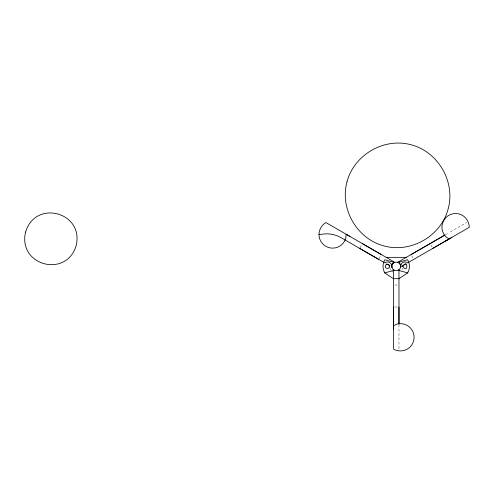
<?xml version="1.0" encoding="UTF-8"?>
<svg xmlns="http://www.w3.org/2000/svg" width="494" height="494" viewBox="0 0 494 494"><rect width="100%" height="100%" fill="white"/><g stroke="black" fill="none" stroke-linecap="round" stroke-linejoin="round"><path stroke-width="0.37" stroke-dasharray="2.47 1.85" d="M359.965 247.766L361.682 244.789M379.003 258.77L380.72 255.793M445.292 234.823L448.49 232.977M450.442 231.853L466.719 222.454M394.848 285.026L398.967 285.026M394.848 307.015L398.281 307.015M430.78 244.802L432.151 247.179M411.724 255.793L413.095 258.171M398.967 324.614L398.967 350.048M402.598 268.038A6.595 6.595 0 0 1 401.943 269.631M392.928 272.046A6.595 6.595 0 0 1 391.563 270.996M390.513 269.631A6.595 6.595 0 0 1 389.852 268.038"/><path stroke-width="0.74" d="M393.477 325.756L396.923 324.101L400.461 323.65A13.678 13.678 0 0 1 407.198 349.202C402.981 351.524 397.726 351.5 393.52 349.147L393.471 269.712M449.065 238.997L445.909 236.842L443.748 234.002A13.678 13.678 0 0 1 462.508 215.39C466.639 217.891 469.263 222.485 469.294 227.314L407.717 262.87L406.809 262.314A4.397 4.397 0 0 0 400.998 264.543L400.535 267.013M402.746 265.735L402.826 266.328C408.174 257.893 408.186 274.763 402.82 266.328L400.628 266.328C400.776 259.906 390.174 261.301 391.977 267.47C393.218 272.707 401.492 270.897 400.671 265.642M389.624 266.328C389.673 263.043 384.27 263.901 385.332 267.007C386.197 269.662 390.167 268.372 389.704 265.741M394.663 262.258L325.904 222.559C321.736 224.998 319.075 229.568 318.97 234.397A13.678 13.678 0 0 0 344.466 241.338L345.849 238.046L346.133 234.236M398.213 262.431L407.649 259.733L408.964 262.913A13.196 13.196 0 0 1 407.649 272.929L398.967 278.702L393.471 278.702L384.795 272.929A13.196 13.196 0 0 1 383.474 262.913L384.795 259.733L394.237 262.431M411.033 254.601L444.656 235.193L397.781 262.252M402.598 265.821L405.994 263.864M432.837 248.371L451.88 237.367M445.304 241.165L448.892 239.096M384.795 272.929L394.249 270.23M319.001 234.181L320.05 234.619A28.868 28.868 0 0 1 340.564 237.373L384.746 262.876L385.425 262.413A4.397 4.397 0 0 1 391.341 264.333L392.415 264.129M386.166 257.349L406.272 257.349M398.195 270.23L407.649 272.929M400.035 264.129L400.998 264.543M346.306 234.335L349.894 236.404M386.456 263.864L389.84 265.821M391.921 267.019L391.341 264.333M362.368 243.598L381.405 254.601M359.62 248.365L378.657 259.362M391.977 267.47L391.828 266.328A4.397 4.397 0 0 1 394.027 262.518M398.967 307.015L398.979 323.842L398.967 269.724M393.471 307.015L393.483 329.01M398.423 262.518A4.397 4.397 0 0 1 400.628 266.328M25.589 232.032C17.599 265.445 66.394 278.523 76.175 245.586C84.171 212.179 35.377 199.101 25.589 232.032M346.992 181.811C339.569 208.839 356.903 238.861 384.023 245.95C411.051 253.373 441.08 236.039 448.163 208.919C455.585 181.891 438.252 151.862 411.132 144.779C384.104 137.357 354.081 154.69 346.992 181.811"/></g></svg>
